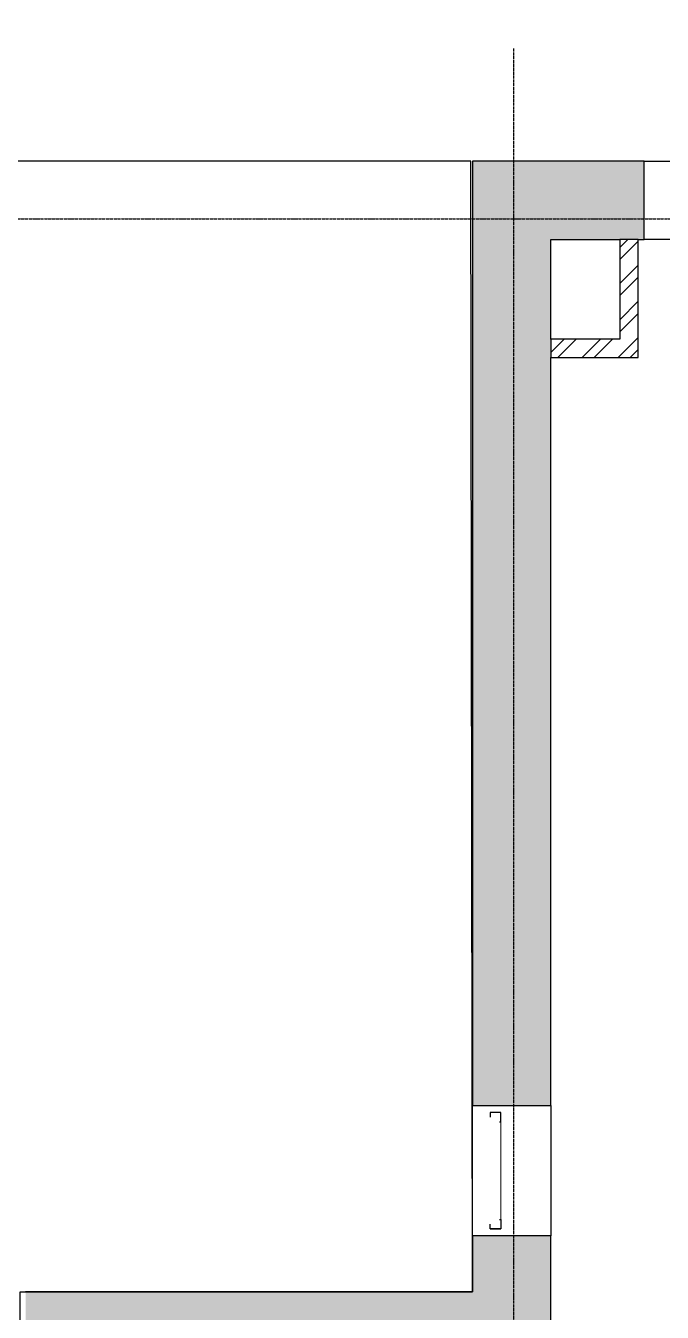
# Model space of a CAD drawing. Header units: millimetres. Extents: x -129048 to 476301, y -5853 to 215316.
# Drawn here: x 251806 to 255956, y 13584 to 21966 of the extents above; entities that cross this region are included whole.
import ezdxf

# ---------------------------------------------------------------- set-up
doc = ezdxf.new("R2010")
doc.units = ezdxf.units.MM
for name, pattern in [('ADSK_Линия сетки', [25, 20, -2.5, 0, -2.5]), ('ADSK_Сверху', [4.5, 3, -1.5]), ('ADSK_Снесено', [4.5, 3, -1.5])]:
    doc.linetypes.add(name, pattern=pattern)
for name, color, linetype, lineweight, true_color in [('_ Окна', 5, 'Continuous', 30, 0x0000ff), ('Стены внутренние', 5, 'Continuous', 18, 0x0000ff), ('Стены наружные', 1, 'ADSK_Снесено', 18, 0xff0000)]:
    doc.layers.add(name, color=color, linetype=linetype, lineweight=lineweight, true_color=true_color)
doc.layers.add('Окна', color=251, linetype='Continuous', lineweight=18)
pattern_1 = [(45, (215977.25, 150), (-117.8655, 117.8655), []), (45, (216055.83, 150), (-117.8655, 117.8655), [])]

# ---------------------------------------------------------------- blocks, each defined once
blk = doc.blocks.new('Витраж-тент со смещением вовне - 60мм 30 сдвиг-1466964-03 План 3-го этажа')
at = {"layer": '_ Окна', "color": 161, "linetype": 'ADSK_Сверху', "true_color": 0xaaaaff}
for p, q in [((-379, 25), (-379, -45)), ((-379, 25), (-349, 25)), ((-379, -45), (-379, 25)), ((379, 25), (349, 25)), ((379, -45), (379, 25)), ((379, -45), (379, 25)), ((-319, -45), (-379, -45)), ((-319, -35), (-319, -45)), ((319, -35), (319, -45)), ((319, -45), (379, -45))]:
    blk.add_line(p, q, dxfattribs=at)
at = {"layer": 'Окна', "color": 161, "linetype": 'ADSK_Сверху', "true_color": 0xaaaaff}
blk.add_line((-319, -45), (319, -45), dxfattribs=at)

msp = doc.modelspace()

# ---------------------------------------------------------------- hatches: boundary and pattern name
at = {"layer": 'Стены внутренние', "lineweight": 25, "true_color": 0x636466}
h = msp.add_hatch(dxfattribs=at)
h.set_pattern_fill('FP_2', color=251, style=0, pattern_type=2)
h.set_pattern_definition(pattern_1)
h.paths.add_polyline_path([(255679.15905, 19804.05859), (255799.15905, 19804.05859), (255799.15905, 20574.05859), (255679.15905, 20574.05859), (255679.15905, 19924.05859)])
h = msp.add_hatch(dxfattribs=at)
h.set_pattern_fill('FP_2', color=251, style=0, pattern_type=2)
h.set_pattern_definition(pattern_1)
h.paths.add_polyline_path([(255679.15905, 19804.05859), (255679.15905, 19924.05859), (255229.15905, 19924.05859), (255229.15905, 19804.05859), (255595.00558, 19804.05859)])
at = {"layer": 'Стены наружные', "linetype": 'Continuous', "lineweight": 25, "true_color": 0x636466}
h = msp.add_hatch(color=251, dxfattribs=at)
h.paths.add_polyline_path([(262520.4664, 20574.05859), (262520.4664, 21084.05859), (261447.82808, 21084.05859), (261447.82808, 20574.05859), (262518.11169, 20574.05859)])
h.paths.add_polyline_path([(258348.70974, 20574.05859), (259447.82808, 20574.05859), (259447.82808, 21084.05859), (257568.03858, 21084.05859), (257568.03858, 20574.05859), (258348.1537, 20574.05859)])
h.paths.add_polyline_path([(255838.03858, 20574.05859), (255838.03858, 21084.05859), (254719.15905, 21084.05859), (254719.15905, 20574.05859), (255595.00558, 20574.05859)])
h = msp.add_hatch(color=251, dxfattribs=at)
h.paths.add_polyline_path([(255058.38509, 13716.63165), (255229.15905, 13716.63165), (255229.15905, 14081.22377), (254719.15905, 14081.22377), (254719.15905, 13716.63165)])
h.paths.add_polyline_path([(255229.15905, 14931.22377), (255229.15905, 20574.05859), (254719.15905, 20574.05859), (254719.15905, 14931.22377), (255094.44401, 14931.22377)])
h = msp.add_hatch(color=251, dxfattribs=at)
h.paths.add_polyline_path([(254427.14149, 13206.63165), (255229.15905, 13206.63165), (255229.15905, 13716.63165), (251806.06998, 13716.63165), (251806.06998, 13206.63165), (253259.2774, 13206.63165)])
h.paths.add_polyline_path([(249008.09108, 13206.63165), (249986.06998, 13206.63165), (249986.06998, 13716.63165), (249008.09108, 13716.63165), (249008.09108, 13248.53001)])
h.paths.add_polyline_path([(246252.09288, 13206.63165), (247188.09108, 13206.63165), (247188.09108, 13716.63165), (246156.10822, 13716.63165), (246156.10822, 13206.63165)])
h.paths.add_polyline_path([(243916.3647, 13206.63165), (244336.10822, 13206.63165), (244336.10822, 13716.63165), (243368.65474, 13716.63165), (243368.65474, 13206.63165), (243913.88016, 13206.63165)])
h.paths.add_polyline_path([(241548.65474, 13206.63165), (241548.65474, 13716.63165), (240529.62117, 13716.63165), (240529.62117, 13206.63165)])
h.paths.add_polyline_path([(238709.62117, 13206.63165), (238709.62117, 13716.63165), (237735.92104, 13716.63165), (237735.92104, 13206.63165), (238077.04426, 13206.63165)])
h.paths.add_polyline_path([(235915.92104, 13206.63165), (235915.92104, 13716.63165), (234944.11719, 13716.63165), (234944.11719, 13206.63165), (235313.76225, 13206.63165)])
h.paths.add_polyline_path([(233124.11719, 13206.63165), (233124.11719, 13716.63165), (232090.15842, 13716.63165), (232090.15842, 13206.63165), (232237.72382, 13206.63165)])
h.paths.add_polyline_path([(228302.41782, 13206.63165), (230270.15842, 13206.63165), (230270.15842, 13716.63165), (226808.57231, 13716.63165), (226808.57231, 13206.63165), (228104.16491, 13206.63165)])

# ---------------------------------------------------------------- linework, layer by layer
at = {"linetype": 'ADSK_Линия сетки', "lineweight": 25}
for p, q in [((254987.16465, -2825.79407), (254987.16465, 21818.8012)), ((204891.02955, 20706.78828), (273118.97256, 20706.78828))]:
    msp.add_line(p, q, dxfattribs=at)
at = {"color": 251, "lineweight": 25, "true_color": 0x636466}
msp.add_lwpolyline([(227282.49042, 21068.63165), (227278.57231, 13720.1816), (230264.82808, 13716.63165), (230264.82808, 13206.63165), (228402.41782, 13206.63165), (228402.41782, 11328.12025), (251770.02309, 11328.12025), (251770.02309, 13716.63165), (254719.15905, 13716.63165), (254706.9581, 21084.05859), (247294.27031, 21084.05859), (247294.27031, 43675.12698), (234433.08966, 43675.12698), (234433.08966, 21068.63165), (227282.49042, 21068.63165)], dxfattribs=at)
at = {"layer": 'Стены внутренние', "color": 251, "lineweight": 25, "true_color": 0x636466}
for p, q in [((255679.15905, 20574.05859), (255679.15905, 19924.05859)), ((255799.15905, 20574.05859), (255679.15905, 20574.05859)), ((255799.15905, 19804.05859), (255799.15905, 20574.05859)), ((255679.15905, 19924.05859), (255229.15905, 19924.05859)), ((255229.15905, 19924.05859), (255229.15905, 19804.05859)), ((255229.15905, 19804.05859), (255799.15905, 19804.05859))]:
    msp.add_line(p, q, dxfattribs=at)
at = {"layer": 'Стены наружные', "color": 251, "linetype": 'Continuous', "lineweight": 25, "true_color": 0x636466}
for p, q in [((255838.03858, 21084.05859), (254719.15905, 21084.05859)), ((254719.15905, 21084.05859), (254719.15905, 14931.22377)), ((255838.03858, 20574.05859), (255838.03858, 21084.05859)), ((255838.03858, 21084.05859), (257568.03858, 21084.05859)), ((255229.15905, 20574.05859), (255679.15905, 20574.05859)), ((255229.15905, 19924.05859), (255229.15905, 20574.05859)), ((255799.15905, 20574.05859), (255838.03858, 20574.05859)), ((257568.03858, 20574.05859), (255838.03858, 20574.05859)), ((255229.15905, 14931.22377), (255229.15905, 19804.05859)), ((254719.15905, 14931.22377), (255229.15905, 14931.22377)), ((254719.15905, 14081.22377), (254719.15905, 14931.22377)), ((255229.15905, 14931.22377), (255229.15905, 14081.22377)), ((255229.15905, 14081.22377), (254719.15905, 14081.22377)), ((254719.15905, 14081.22377), (254719.15905, 13716.63165)), ((255229.15905, 13206.63165), (255229.15905, 14081.22377)), ((254719.15905, 13716.63165), (251806.06998, 13716.63165))]:
    msp.add_line(p, q, dxfattribs=at)

# ---------------------------------------------------------------- block references
at = {"layer": '_ Окна', "color": 251, "linetype": 'ADSK_Сверху', "lineweight": 25, "true_color": 0x636466, "rotation": 90.00000000000027}
msp.add_blockref('Витраж-тент со смещением вовне - 60мм 30 сдвиг-1466964-03 План 3-го этажа', (254859.44135, 14506.22377), dxfattribs=at)

doc.saveas('drawing.dxf')
